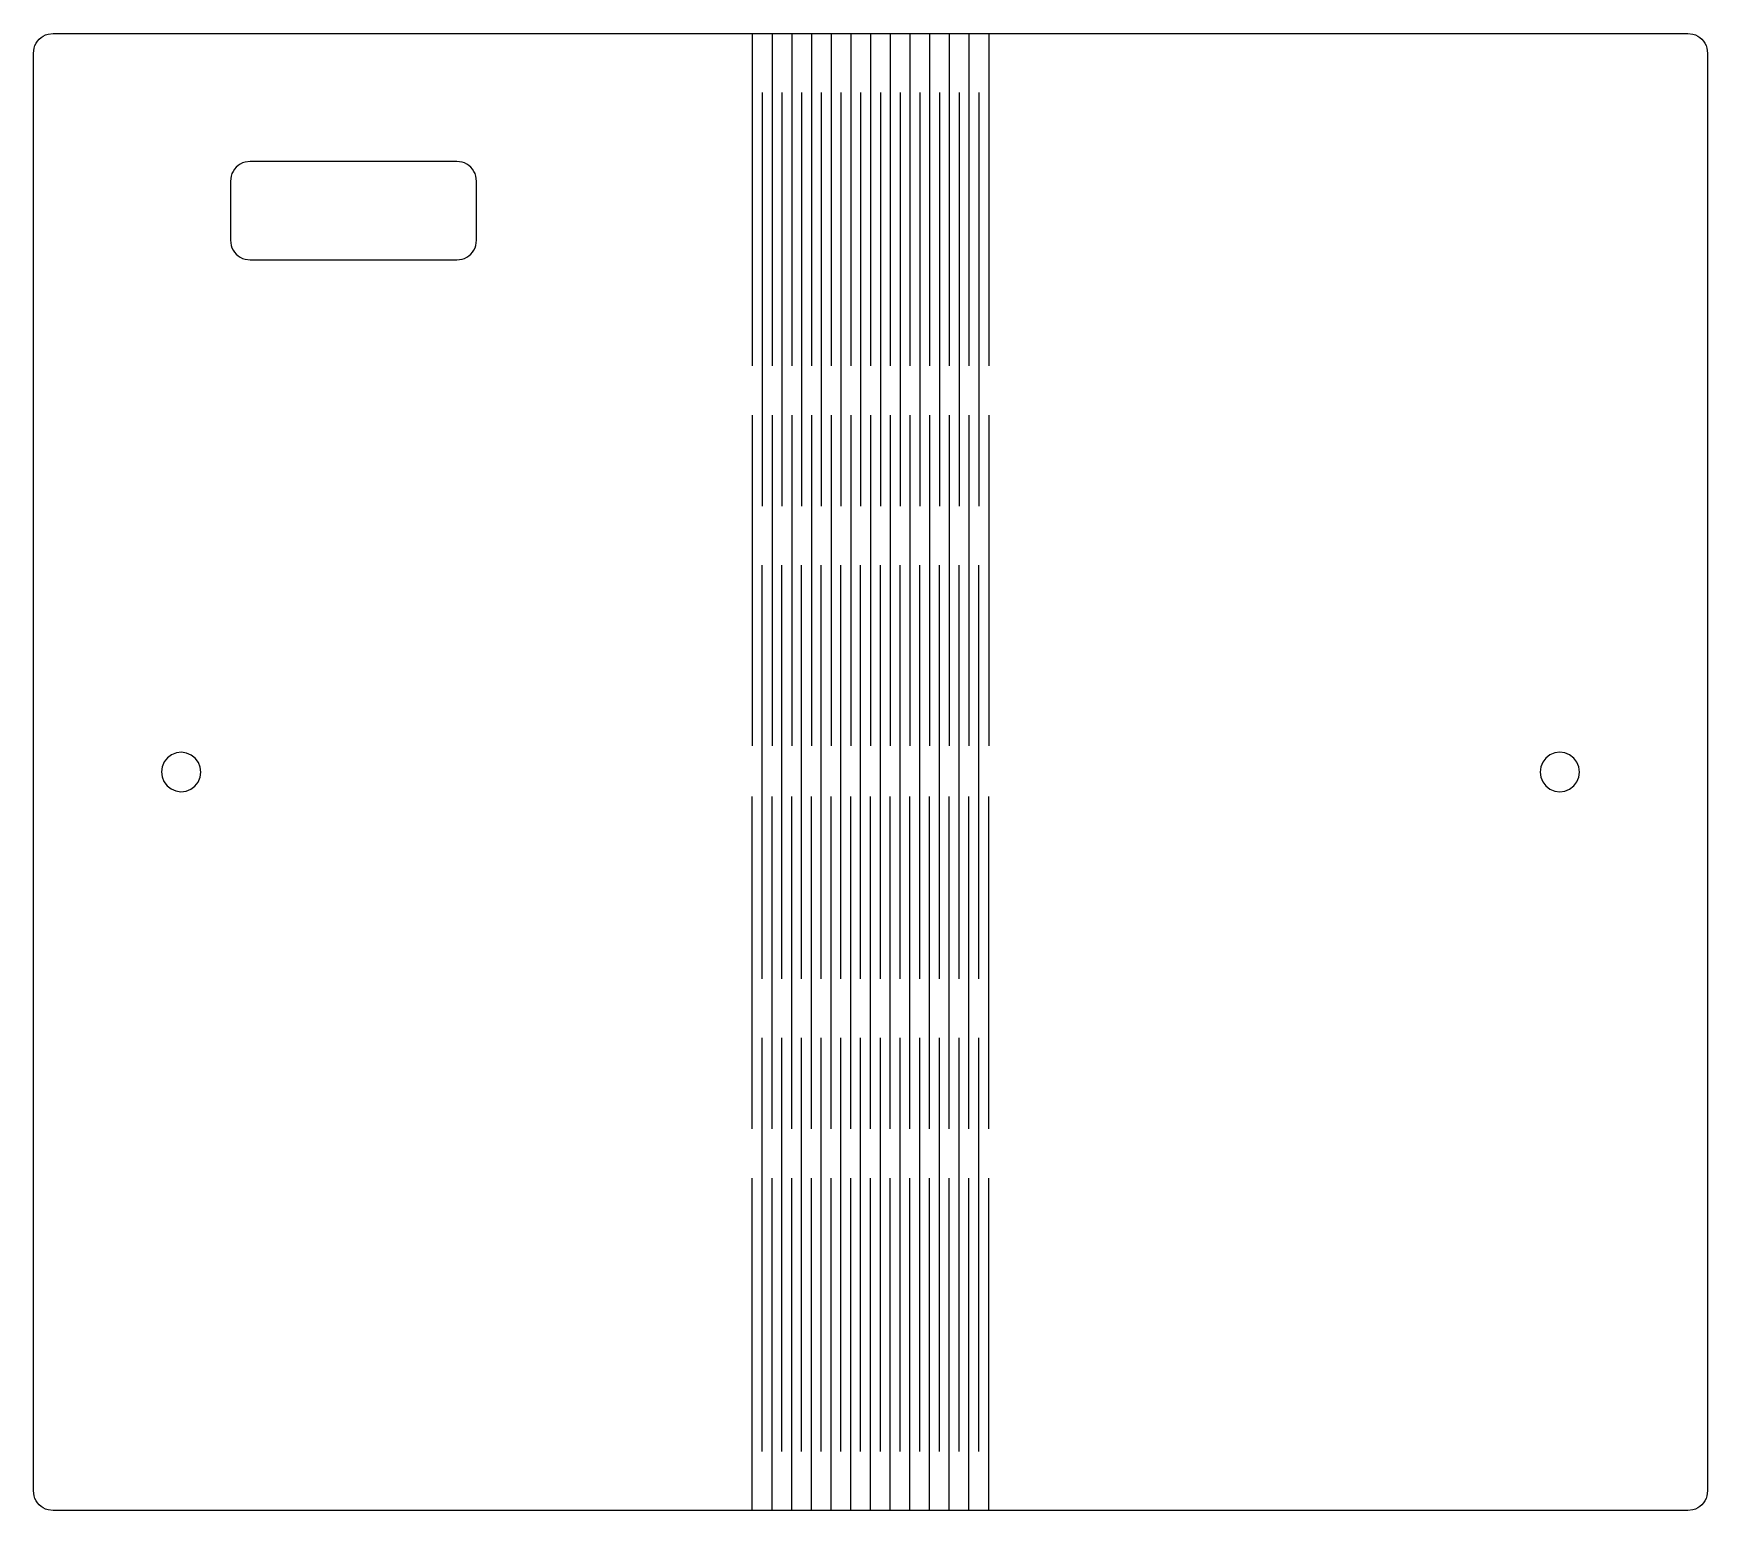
# Model space of a CAD drawing. Header units: metres. Extents: x -2 to 168, y 0 to 150.
import ezdxf

# ---------------------------------------------------------------- set-up
doc = ezdxf.new("R2010")
doc.units = ezdxf.units.M

msp = doc.modelspace()

# ---------------------------------------------------------------- linework, layer by layer
at = {"layer": 'Layer0'}
for p, q in [((71, 150), (71, 116.25)), ((73, 150), (73, 116.25)), ((75, 150), (75, 116.25)), ((77, 150), (77, 116.25)), ((79, 150), (79, 116.25)), ((81, 150), (81, 116.25)), ((83, 150), (83, 116.25)), ((85, 150), (85, 116.25)), ((87, 150), (87, 116.25)), ((89, 150), (89, 116.25)), ((91, 150), (91, 116.25)), ((93, 150), (93, 116.25)), ((95, 150), (95, 116.25)), ((72, 144), (72, 102)), ((74, 144), (74, 102)), ((76, 144), (76, 102)), ((78, 144), (78, 102)), ((80, 144), (80, 102)), ((82, 144), (82, 102)), ((84, 144), (84, 102)), ((86, 144), (86, 102)), ((88, 144), (88, 102)), ((90, 144), (90, 102)), ((92, 144), (92, 102)), ((94, 144), (94, 102)), ((71, 111.25), (71, 77.67)), ((73, 111.25), (73, 77.67)), ((75, 111.25), (75, 77.67)), ((77, 111.25), (77, 77.67)), ((79, 111.25), (79, 77.67)), ((81, 111.25), (81, 77.67)), ((83, 111.25), (83, 77.67)), ((85, 111.25), (85, 77.67)), ((87, 111.25), (87, 77.67)), ((89, 111.25), (89, 77.67)), ((91, 111.25), (91, 77.67)), ((93, 111.25), (93, 77.67)), ((95, 111.25), (95, 77.67)), ((72, 54), (72, 96)), ((74, 54), (74, 96)), ((76, 54), (76, 96)), ((78, 54), (78, 96)), ((80, 54), (80, 96)), ((82, 54), (82, 96)), ((84, 54), (84, 96)), ((86, 54), (86, 96)), ((88, 54), (88, 96)), ((90, 54), (90, 96)), ((92, 54), (92, 96)), ((94, 54), (94, 96)), ((71, 38.75), (71, 72.5)), ((73, 38.75), (73, 72.5)), ((75, 38.75), (75, 72.5)), ((77, 38.75), (77, 72.5)), ((79, 38.75), (79, 72.5)), ((81, 38.75), (81, 72.5)), ((83, 38.75), (83, 72.5)), ((85, 38.75), (85, 72.5)), ((87, 38.75), (87, 72.5)), ((89, 38.75), (89, 72.5)), ((91, 38.75), (91, 72.5)), ((93, 38.75), (93, 72.5)), ((95, 38.75), (95, 72.5)), ((72, 6), (72, 48)), ((74, 6), (74, 48)), ((76, 6), (76, 48)), ((78, 6), (78, 48)), ((80, 6), (80, 48)), ((82, 6), (82, 48)), ((84, 6), (84, 48)), ((86, 6), (86, 48)), ((88, 6), (88, 48)), ((90, 6), (90, 48)), ((92, 6), (92, 48)), ((94, 6), (94, 48)), ((71, 0), (71, 33.75)), ((73, 0), (73, 33.75)), ((75, 0), (75, 33.75)), ((77, 0), (77, 33.75)), ((79, 0), (79, 33.75)), ((81, 0), (81, 33.75)), ((83, 0), (83, 33.75)), ((85, 0), (85, 33.75)), ((87, 0), (87, 33.75)), ((89, 0), (89, 33.75)), ((91, 0), (91, 33.75)), ((93, 0), (93, 33.75)), ((95, 0), (95, 33.75))]:
    msp.add_line(p, q, dxfattribs=at)
for points in [[(93, 150, 0), (95, 150, 0), (166, 150, 0), (166.52, 149.93, 0), (166.77, 149.85, 0), (167, 149.73, 0), (167.22, 149.59, 0), (167.41, 149.41, 0), (167.59, 149.22, 0), (167.73, 149, 0), (167.85, 148.77, 0), (167.93, 148.52, 0), (168, 148, 0), (168, 2, 0), (167.93, 1.48, 0), (167.85, 1.23, 0), (167.73, 1, 0), (167.59, 0.78, 0), (167.41, 0.59, 0), (167.22, 0.41, 0), (167, 0.27, 0), (166.77, 0.15, 0), (166.52, 0.07, 0), (166, 0, 0), (95, 0, 0), (93, 0, 0), (91, 0, 0), (89, 0, 0), (87, 0, 0), (85, 0, 0), (83, 0, 0), (81, 0, 0), (79, 0, 0), (77, 0, 0), (75, 0, 0), (73, 0, 0), (71, 0, 0), (0, 0, 0), (-0.52, 0.07, 0), (-0.77, 0.15, 0), (-1, 0.27, 0), (-1.22, 0.41, 0), (-1.41, 0.59, 0), (-1.59, 0.78, 0), (-1.73, 1, 0), (-1.85, 1.23, 0), (-1.93, 1.48, 0), (-2, 2, 0), (-2, 148, 0), (-1.93, 148.52, 0), (-1.85, 148.77, 0), (-1.73, 149, 0), (-1.59, 149.22, 0), (-1.41, 149.41, 0), (-1.22, 149.59, 0), (-1, 149.73, 0), (-0.77, 149.85, 0), (-0.52, 149.93, 0), (0, 150, 0), (71, 150, 0), (73, 150, 0), (75, 150, 0), (77, 150, 0), (79, 150, 0), (81, 150, 0), (83, 150, 0), (85, 150, 0), (87, 150, 0), (89, 150, 0), (91, 150, 0), (93, 150, 0)], [(20, 127, 0), (41, 127, 0), (41.52, 127.07, 0), (41.77, 127.15, 0), (42, 127.27, 0), (42.22, 127.41, 0), (42.41, 127.59, 0), (42.59, 127.78, 0), (42.73, 128, 0), (42.85, 128.23, 0), (42.93, 128.48, 0), (43, 129, 0), (43, 135, 0), (42.93, 135.52, 0), (42.85, 135.77, 0), (42.73, 136, 0), (42.59, 136.22, 0), (42.41, 136.41, 0), (42.22, 136.59, 0), (42, 136.73, 0), (41.77, 136.85, 0), (41.52, 136.93, 0), (41, 137, 0), (20, 137, 0), (19.48, 136.93, 0), (19.23, 136.85, 0), (19, 136.73, 0), (18.78, 136.59, 0), (18.59, 136.41, 0), (18.41, 136.22, 0), (18.27, 136, 0), (18.15, 135.77, 0), (18.07, 135.52, 0), (18, 135, 0), (18, 129, 0), (18.07, 128.48, 0), (18.15, 128.23, 0), (18.27, 128, 0), (18.41, 127.78, 0), (18.59, 127.59, 0), (18.78, 127.41, 0), (19, 127.27, 0), (19.23, 127.15, 0), (19.48, 127.07, 0), (20, 127, 0)], [(11.61, 76.43, 0), (11.28, 76.02, 0), (11.08, 75.54, 0), (11, 75.03, 0), (11.06, 74.51, 0), (11.25, 74.02, 0), (11.57, 73.61, 0), (11.98, 73.28, 0), (12.46, 73.08, 0), (12.97, 73, 0), (13.49, 73.06, 0), (13.98, 73.25, 0), (14.39, 73.57, 0), (14.72, 73.98, 0), (14.92, 74.46, 0), (15, 74.97, 0), (14.94, 75.49, 0), (14.75, 75.98, 0), (14.43, 76.39, 0), (14.02, 76.72, 0), (13.54, 76.92, 0), (13.03, 77, 0), (12.51, 76.94, 0), (12.02, 76.75, 0), (11.61, 76.43, 0)], [(153, 77, 0), (152.48, 76.93, 0), (152, 76.73, 0), (151.59, 76.41, 0), (151.27, 76, 0), (151.07, 75.52, 0), (151, 75, 0), (151.07, 74.48, 0), (151.27, 74, 0), (151.59, 73.59, 0), (152, 73.27, 0), (152.48, 73.07, 0), (153, 73, 0), (153.52, 73.07, 0), (154, 73.27, 0), (154.41, 73.59, 0), (154.73, 74, 0), (154.93, 74.48, 0), (155, 75, 0), (154.93, 75.52, 0), (154.73, 76, 0), (154.41, 76.41, 0), (154, 76.73, 0), (153.52, 76.93, 0), (153, 77, 0)]]:
    msp.add_polyline3d(points, dxfattribs=at)

doc.saveas('drawing.dxf')
